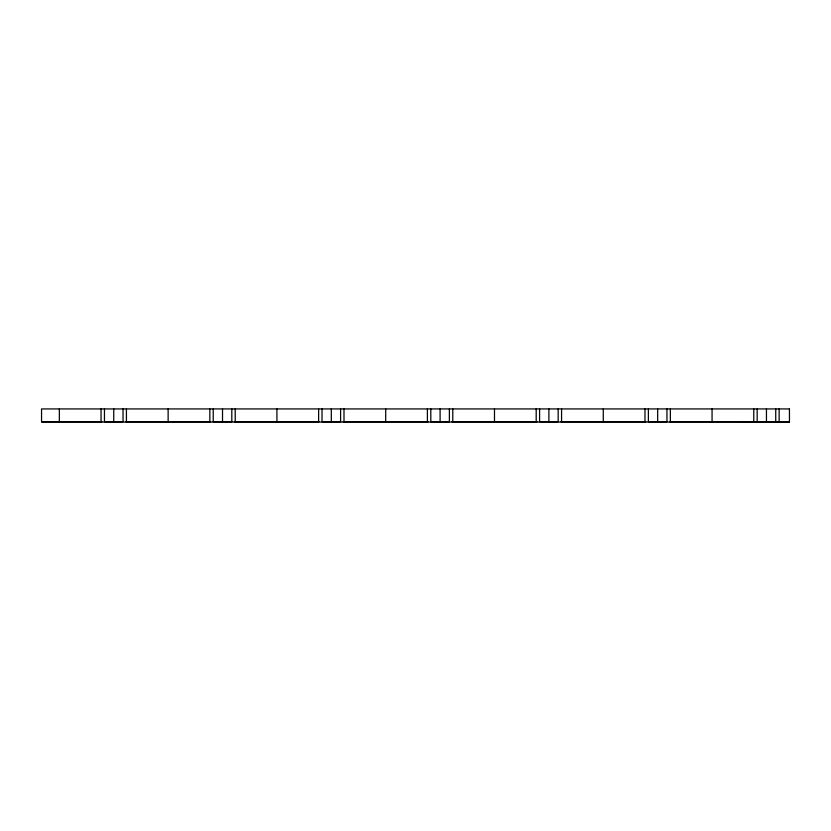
<?xml version="1.0" encoding="UTF-8"?>
<svg xmlns="http://www.w3.org/2000/svg" width="831" height="831" viewBox="0 0 831 831"><rect width="100%" height="100%" fill="white"/><g stroke="black" fill="none" stroke-linecap="round" stroke-linejoin="round"><path stroke-width="1.25" d="M41.55 421.649L101.86 421.649M125.616 421.649L210.648 421.649M234.404 421.649L318.99 421.649M343.193 421.649L428.152 421.649M451.981 421.649L537.003 421.649M560.759 421.649L645.791 421.649M669.609 421.649L754.569 421.649M789.45 421.649L779.135 421.649L779.135 408.935M775.739 408.935L775.739 421.649L757.166 421.649L757.166 408.935M773.256 421.649L789.45 421.992L741.865 421.649M766.452 408.935L766.452 422.065M753.769 408.935L753.769 421.649M712.063 408.935L712.063 422.065M670.357 408.935L670.357 421.649M666.95 408.935L666.95 421.649L648.377 421.649L648.377 408.935M657.664 408.935L657.664 422.065M644.981 408.935L644.981 421.649M603.275 408.935L603.275 422.065M561.569 408.935L561.569 421.649M558.172 408.935L558.172 421.649L539.589 421.649L539.589 408.935M548.886 408.935L548.886 422.065M536.192 408.935L536.192 421.649M494.487 408.935L494.487 422.065M452.781 408.935L452.781 421.649M449.384 408.935L449.384 421.649L430.811 421.649L430.811 408.935M440.098 408.935L440.098 422.065M427.404 408.935L427.404 421.649M385.698 408.935L385.698 422.065M343.992 408.935L343.992 421.649M340.596 408.935L340.596 421.649L322.023 421.649L322.023 408.935M331.309 408.935L331.309 422.065M318.626 408.935L318.626 421.649M276.92 408.935L276.92 422.065M235.215 408.935L235.215 421.649M231.807 408.935L231.807 421.649L213.235 421.649L213.235 408.935M222.521 408.935L222.521 422.065M209.838 408.935L209.838 421.649M168.132 408.935L168.132 422.065M126.426 408.935L126.426 421.649M123.03 408.935L123.03 421.649L104.457 421.649L104.457 408.935M113.743 408.935L113.743 422.065M101.05 408.935L101.05 421.649M59.344 408.935L59.344 422.065M789.45 408.935L41.55 408.935L41.55 422.065L789.45 422.065L789.45 408.935"/></g></svg>
